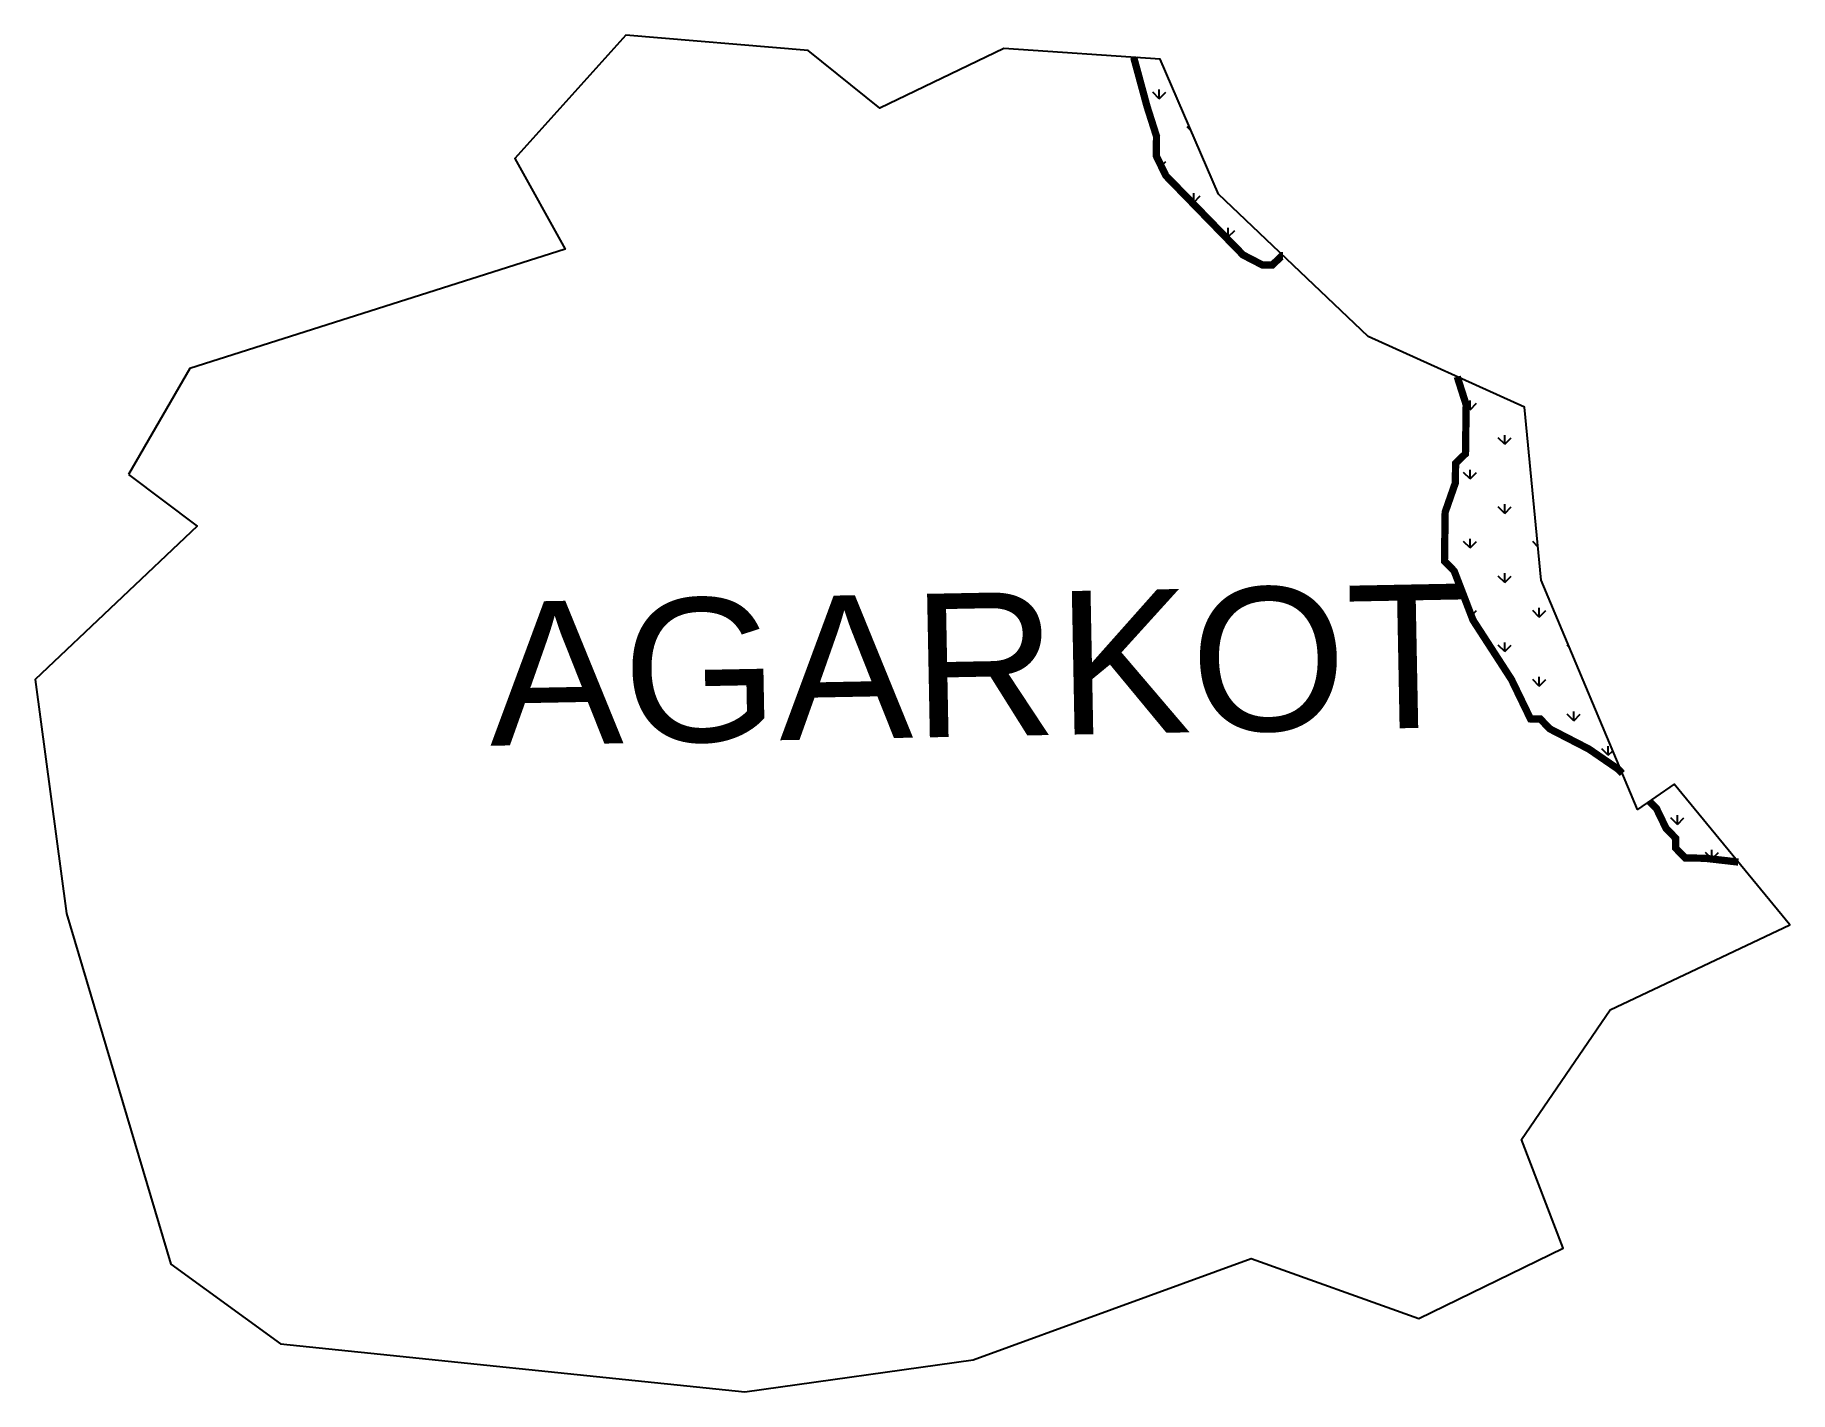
# Model space of a CAD drawing. Header units: metres. Extents: x 280926 to 283815, y 2051707 to 2052381.
# Drawn here: x 280926 to 281644, y 2051707 to 2052262 of the extents above; entities outside this region: 2.
import ezdxf

# ---------------------------------------------------------------- set-up
doc = ezdxf.new("R2010")
doc.units = ezdxf.units.M
doc.header["$MEASUREMENT"] = 0
for name, color, linetype in [('MANGROOVES', 112, 'Continuous'), ('village', 3, 'Continuous'), ('VILLAGE NAME', 250, 'Continuous')]:
    doc.layers.add(name, color=color, linetype=linetype)
doc.styles.get("Standard").update_dxf_attribs({"font": 'simplex.shx'})

msp = doc.modelspace()

# ---------------------------------------------------------------- hatches: boundary and pattern name
at = {"layer": 'MANGROOVES'}
h = msp.add_hatch(dxfattribs=at)
h.set_pattern_fill('GRASS', color=256, scale=20)
h.paths.add_polyline_path([(281386.49, 2052252.22), (281375.66, 2052252.97), (281381.15, 2052232.73), (281384.99, 2052220.66), (281384.89, 2052212.65), (281388.79, 2052204.58), (281392.74, 2052200.52), (281416.45, 2052176.16), (281420.41, 2052172.1), (281428.36, 2052167.99), (281432.37, 2052167.94), (281436.56, 2052172.02), (281410.3, 2052196.94)])
h = msp.add_hatch(dxfattribs=at)
h.set_pattern_fill('GRASS', color=256, scale=20)
h.paths.add_polyline_path([(281535.64, 2052109.8), (281508.08, 2052122.27), (281511.74, 2052110.78), (281511.47, 2052090.75), (281507.41, 2052086.8), (281507.31, 2052078.79), (281503.14, 2052066.82), (281502.87, 2052046.79), (281506.83, 2052042.73), (281514.57, 2052022.59), (281530.27, 2051998.34), (281534.17, 2051990.27), (281538.07, 2051982.21), (281542.08, 2051982.15), (281546.03, 2051978.09), (281553.99, 2051973.98), (281561.95, 2051969.87), (281573.86, 2051961.7), (281575.66, 2051959.85), (281542.46, 2052038.99)])
h.paths.add_polyline_path([(281098.05, 2051937.79), (281528.76, 2051946.08), (281526.43, 2052067.12), (281095.72, 2052058.83)], flags=9)
h = msp.add_hatch(dxfattribs=at)
h.set_pattern_fill('GRASS', color=256, scale=20)
h.paths.add_polyline_path([(281596.92, 2051955.46), (281586.74, 2051948.47), (281589.67, 2051945.46), (281593.57, 2051937.39), (281597.52, 2051933.33), (281597.47, 2051929.33), (281601.42, 2051925.27), (281609.43, 2051925.16), (281623.14, 2051923.6)])

# ---------------------------------------------------------------- linework, layer by layer
at = {"color": 3, "flags": 128}
msp.add_lwpolyline([(280989.31, 2052125.59), (280964.2, 2052082.29)], dxfattribs=at)
at = {"layer": 'MANGROOVES'}
for points in [[(283782.8, 2052369.09), (283782.96, 2052381.11), (283786.96, 2052381.06), (283815, 2052380.68), (283810.78, 2052364.71), (283794.81, 2052368.93), (283782.8, 2052369.09)], [(283765.92, 2052305.2), (283770.09, 2052317.17), (283774.09, 2052317.12), (283790.06, 2052312.9), (283794.01, 2052308.84), (283789.79, 2052292.86), (283777.88, 2052301.04), (283765.92, 2052305.2)]]:
    msp.add_lwpolyline(points, close=True, dxfattribs=at)
at = {"layer": 'MANGROOVES', "const_width": 2.98}
for points in [[(281375.66, 2052252.97), (281381.15, 2052232.73), (281384.99, 2052220.66), (281384.89, 2052212.65), (281388.79, 2052204.58), (281392.74, 2052200.52), (281416.45, 2052176.16), (281420.41, 2052172.1), (281428.36, 2052167.99), (281432.37, 2052167.94), (281436.43, 2052171.89), (281436.7, 2052171.89)], [(281508.08, 2052122.27), (281511.74, 2052110.78), (281511.47, 2052090.75), (281507.41, 2052086.8), (281507.31, 2052078.79), (281503.14, 2052066.82), (281502.87, 2052046.79), (281506.83, 2052042.73), (281514.57, 2052022.59), (281530.27, 2051998.34), (281534.17, 2051990.27), (281538.07, 2051982.21), (281542.08, 2051982.15), (281546.03, 2051978.09), (281553.99, 2051973.98), (281561.95, 2051969.87), (281573.86, 2051961.7), (281575.66, 2051959.85)], [(281586.74, 2051948.47), (281589.67, 2051945.46), (281593.57, 2051937.39), (281597.52, 2051933.33), (281597.47, 2051929.33), (281601.42, 2051925.27), (281609.43, 2051925.16), (281623.14, 2051923.6)]]:
    msp.add_lwpolyline(points, dxfattribs=at)
at = {"layer": 'village', "color": 3}
msp.add_lwpolyline([(280964.2, 2052082.29), (280992.24, 2052061.1), (280925.94, 2051998.31), (280938.86, 2051902.59), (280981.48, 2051758.97), (281026.46, 2051726.46), (281216.4, 2051706.72), (281309.96, 2051719.84), (281423.76, 2051761.28), (281492.42, 2051736.76), (281551.41, 2051765.54), (281534.42, 2051810.08), (281570.72, 2051863.06), (281644.26, 2051897.95), (281596.92, 2051955.46), (281581.84, 2051945.11), (281542.46, 2052038.99), (281535.64, 2052109.8), (281471.6, 2052138.76), (281410.3, 2052196.94), (281386.49, 2052252.22), (281322.43, 2052256.63), (281271.77, 2052232.13), (281242.33, 2052255.8), (281167.81, 2052262.1), (281122.35, 2052211.57), (281142.87, 2052174.49), (280989.31, 2052125.59)], dxfattribs=at)

# ---------------------------------------------------------------- texts
at = {"layer": 'VILLAGE NAME', "insert": (281111.08, 2052029.93), "char_height": 58.7483, "attachment_point": 1, "rotation": 1.10283}
msp.add_mtext_dynamic_manual_height_columns('{\\fArial|b0|i0|c0|p34;AGARKOT}', width=726.9295, gutter_width=543.74, heights=[0], dxfattribs=at)

doc.saveas('drawing.dxf')
